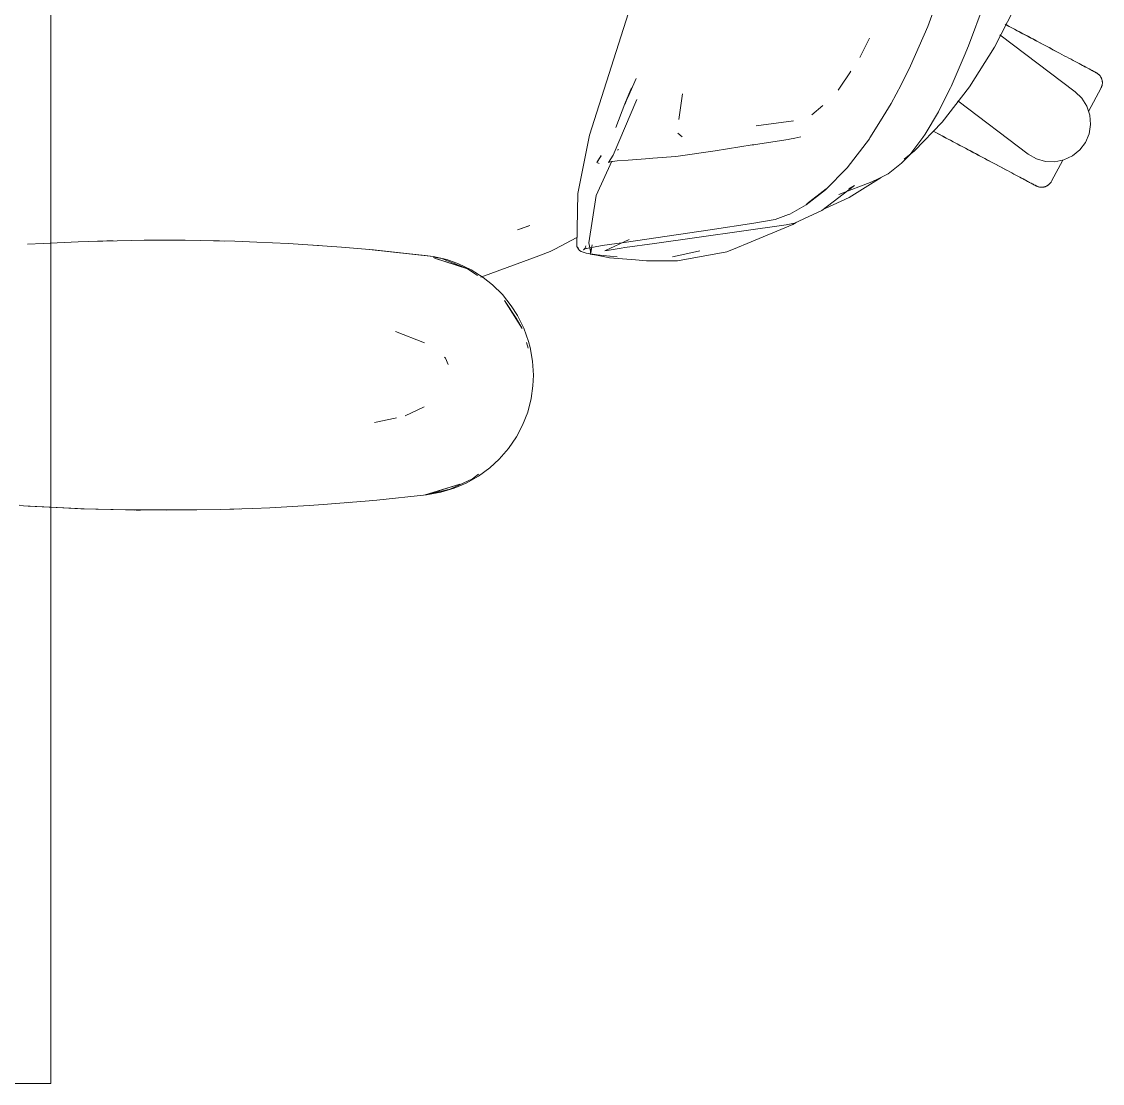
# Model space of a CAD drawing. Header units: millimetres. Extents: x 155920 to 295199, y -4084 to 97293.
# Drawn here: x 196222.9 to 196611, y 30207.3 to 30588.5 of the extents above; entities that cross this region are included whole.
import ezdxf

# ---------------------------------------------------------------- set-up
doc = ezdxf.new("R2010")
doc.units = ezdxf.units.MM
doc.header["$MEASUREMENT"] = 0
doc.layers.add('G-IMPT', color=8, linetype='CONTINUOUS', lineweight=9)
doc.layers.add('I-FURN', color=8, linetype='CONTINUOUS', lineweight=9)

msp = doc.modelspace()

# ---------------------------------------------------------------- linework, layer by layer
at = {"layer": 'G-IMPT'}
for p, q in [((196553.71, 30601.65), (196548.25, 30586.77)), ((196442.82, 30597.96), (196426.83, 30547.72)), ((196568.48, 30594.87), (196562.88, 30579.8)), ((196579.29, 30593.08), (196572.2, 30579.3)), ((196548.25, 30586.77), (196542.08, 30572.54)), ((196523.85, 30575.57), (196527.39, 30582.54)), ((196561.4, 30576.12), (196562.88, 30579.8)), ((196572.2, 30579.3), (196563.23, 30565)), ((196538.69, 30565.82), (196542.08, 30572.54)), ((196556.63, 30565.16), (196561.4, 30576.12)), ((196516.82, 30564.96), (196520.32, 30570.09)), ((196520.32, 30570.09), (196520.71, 30570.67)), ((196439.5, 30558.7), (196441.89, 30564.73)), ((196440.53, 30561.28), (196443.58, 30568)), ((196516.82, 30564.96), (196516.07, 30563.86)), ((196538.69, 30565.82), (196535.12, 30559.03)), ((196552.41, 30556.71), (196556.41, 30564.72)), ((196563.23, 30565), (196553.42, 30552.4)), ((196556.63, 30565.16), (196556.41, 30564.72)), ((196441.53, 30563.81), (196439.5, 30558.7)), ((196439.51, 30558.91), (196441.53, 30563.81)), ((196458.86, 30553.37), (196460.26, 30562.54)), ((196435.37, 30540.56), (196443.81, 30560.54)), ((196439.51, 30558.91), (196436.26, 30550.44)), ((196510.55, 30558.33), (196506.64, 30554.99)), ((196531.35, 30552.8), (196535.12, 30559.03)), ((196458.86, 30553.37), (196458.91, 30553.72)), ((196552.1, 30556.11), (196547.37, 30548.11)), ((196552.41, 30556.71), (196552.1, 30556.11)), ((196486.7, 30551.05), (196500.05, 30552.83)), ((196500.05, 30552.83), (196499.58, 30552.68)), ((196531.35, 30552.8), (196527.47, 30546.7)), ((196543.46, 30542.11), (196553.42, 30552.4)), ((196422.64, 30526.76), (196426.83, 30547.72)), ((196458.51, 30548.43), (196460.15, 30547.15)), ((196486.4, 30544.37), (196498.12, 30546.17)), ((196498.12, 30546.17), (196498.59, 30546.24)), ((196500.57, 30546.67), (196498.59, 30546.24)), ((196502.74, 30547.13), (196500.57, 30546.67)), ((196519.28, 30536.01), (196527.3, 30546.44)), ((196527.47, 30546.7), (196527.3, 30546.44)), ((196541.79, 30540.69), (196546.51, 30546.82)), ((196546.51, 30546.82), (196547.37, 30548.11)), ((196436.82, 30542.28), (196437.26, 30542.55)), ((196471.92, 30542.08), (196457.85, 30540.05)), ((196471.92, 30542.08), (196485.28, 30544.19)), ((196485.28, 30544.19), (196485.79, 30544.27)), ((196486.4, 30544.37), (196485.79, 30544.27)), ((196543.46, 30542.11), (196539.79, 30539.11)), ((196429.27, 30526.06), (196434.88, 30538.41)), ((196429.41, 30537.89), (196431, 30540.35)), ((196429.41, 30537.89), (196429.47, 30537.87)), ((196431, 30540.35), (196429.47, 30537.87)), ((196429.47, 30537.87), (196430.96, 30540.34)), ((196430.34, 30537.59), (196429.47, 30537.87)), ((196433.61, 30537.9), (196435.37, 30540.56)), ((196434.33, 30538.18), (196433.61, 30537.9)), ((196434.33, 30538.18), (196434.34, 30538.19)), ((196436.73, 30538.48), (196434.34, 30538.19)), ((196436.73, 30538.48), (196436.81, 30538.49)), ((196440.68, 30538.78), (196436.81, 30538.49)), ((196448.54, 30539.35), (196440.68, 30538.78)), ((196449.53, 30539.42), (196448.54, 30539.35)), ((196457.77, 30540.04), (196449.53, 30539.42)), ((196457.77, 30540.04), (196457.85, 30540.05)), ((196534.03, 30533.8), (196538.9, 30537.66)), ((196538.9, 30537.66), (196541.79, 30540.69)), ((196519.28, 30536.01), (196511.54, 30528.11)), ((196534.03, 30533.8), (196532.9, 30533.19)), ((196516.32, 30526.43), (196528.23, 30530.94)), ((196520.09, 30525.37), (196531.54, 30532.5)), ((196530.46, 30532.01), (196528.23, 30530.94)), ((196532.9, 30533.19), (196530.46, 30532.01)), ((196422.64, 30526.76), (196422.25, 30507.78)), ((196429.27, 30526.06), (196426.55, 30509.02)), ((196504.58, 30522.69), (196511.54, 30528.11)), ((196511.75, 30528.41), (196504.8, 30523.01)), ((196511.75, 30528.41), (196508.18, 30525.6)), ((196521.98, 30529.66), (196510.28, 30520.72)), ((196521.98, 30529.66), (196519.95, 30528.5)), ((196504.58, 30522.69), (196498.74, 30519.4)), ((196504.8, 30523.01), (196508.18, 30525.6)), ((196511.46, 30521.39), (196520.09, 30525.37)), ((196493.53, 30517.43), (196498.32, 30519.19)), ((196498.74, 30519.4), (196498.32, 30519.19)), ((196503.75, 30517.68), (196510.28, 30520.72)), ((196405.38, 30515.3), (196400.91, 30513.67)), ((196400.91, 30513.67), (196404.79, 30515.05)), ((196405.38, 30515.3), (196404.79, 30515.05)), ((196450.18, 30508.8), (196497.4, 30515.47)), ((196470.09, 30513.74), (196485.86, 30516.13)), ((196499.83, 30515.63), (196483.38, 30508.83)), ((196493.53, 30517.43), (196485.86, 30516.13)), ((196497.4, 30515.47), (196500.39, 30516.12)), ((196501, 30516.4), (196499.83, 30515.63)), ((196503.75, 30517.68), (196500.39, 30516.12)), ((196422.32, 30510.97), (196414.41, 30506.82)), ((196432.33, 30506.16), (196441.05, 30510.3)), ((196439.22, 30509.18), (196470.09, 30513.74)), ((196230.68, 30508.84), (196225.02, 30508.55)), ((196230.68, 30508.84), (196243.24, 30509.45)), ((196246.79, 30509.58), (196243.24, 30509.45)), ((196262.46, 30509.95), (196246.79, 30509.58)), ((196250.19, 30509.63), (196253.51, 30509.78)), ((196255.73, 30509.78), (196253.51, 30509.78)), ((196262.46, 30509.95), (196266.97, 30510.01)), ((196266.97, 30510.01), (196281.68, 30510)), ((196287.15, 30509.93), (196281.68, 30510)), ((196287.15, 30509.93), (196299.46, 30509.63)), ((196293.93, 30509.79), (196291.85, 30509.79)), ((196295.59, 30509.71), (196293.93, 30509.79)), ((196307.34, 30509.34), (196299.46, 30509.63)), ((196307.34, 30509.34), (196318.64, 30508.8)), ((196327.52, 30508.24), (196318.64, 30508.8)), ((196327.52, 30508.24), (196337.8, 30507.51)), ((196329.56, 30508.1), (196327.65, 30508.19)), ((196329.56, 30508.1), (196330.98, 30507.97)), ((196349.2, 30506.52), (196337.8, 30507.51)), ((196370.64, 30504.17), (196347.68, 30506.63)), ((196347.68, 30506.63), (196367.82, 30504.5)), ((196370.64, 30504.17), (196349.2, 30506.52)), ((196414.41, 30506.82), (196412.65, 30505.9)), ((196422.25, 30507.78), (196422.86, 30506.74)), ((196422.73, 30507.37), (196422.86, 30506.74)), ((196422.73, 30507.37), (196422.83, 30506.82)), ((196422.86, 30506.74), (196422.83, 30506.82)), ((196423.23, 30506.25), (196422.86, 30506.74)), ((196425.72, 30507.13), (196424.62, 30506.57)), ((196425.12, 30506.97), (196424.62, 30506.57)), ((196425.1, 30506.96), (196431.37, 30508.07)), ((196425.72, 30507.13), (196425.1, 30506.96)), ((196425.12, 30506.97), (196425.44, 30507.51)), ((196425.52, 30508.01), (196425.44, 30507.51)), ((196427.24, 30505.44), (196426.55, 30509.02)), ((196427.72, 30508.31), (196427, 30505.03)), ((196427.72, 30508.31), (196427.24, 30505.44)), ((196431.37, 30508.07), (196439.22, 30509.18)), ((196438.22, 30507.14), (196433.2, 30506.31)), ((196438.22, 30507.14), (196439.52, 30507.36)), ((196450.18, 30508.8), (196439.52, 30507.36)), ((196476.16, 30505.85), (196480.02, 30507.44)), ((196483.38, 30508.83), (196480.02, 30507.44)), ((196370.64, 30504.17), (196367.82, 30504.5)), ((196370.64, 30504.17), (196375.6, 30503.02)), ((196370.71, 30503.96), (196373.77, 30503.38)), ((196382.99, 30499.77), (196371.13, 30503.59)), ((196380.28, 30500.67), (196371.13, 30503.59)), ((196373.77, 30503.38), (196382.99, 30499.77)), ((196379.73, 30501.57), (196375.6, 30503.02)), ((196387.74, 30496.77), (196406.68, 30503.71)), ((196406.68, 30503.71), (196412.65, 30505.9)), ((196423.77, 30505.93), (196423.23, 30506.25)), ((196423.77, 30505.93), (196425.63, 30505.38)), ((196428.91, 30504.84), (196425.63, 30505.38)), ((196429.32, 30504.58), (196427, 30505.03)), ((196428.91, 30504.84), (196429.52, 30504.76)), ((196433.57, 30503.77), (196429.32, 30504.58)), ((196429.52, 30504.76), (196434.16, 30504.25)), ((196432.33, 30506.16), (196433.2, 30506.31)), ((196434.04, 30503.73), (196433.57, 30503.77)), ((196434.04, 30503.73), (196443.37, 30502.92)), ((196434.21, 30504.25), (196436.8, 30504.03)), ((196443.37, 30502.92), (196447.32, 30502.58)), ((196451.49, 30502.58), (196447.32, 30502.58)), ((196458.46, 30502.61), (196451.49, 30502.58)), ((196456.6, 30504.02), (196465.9, 30506.06)), ((196458.46, 30502.61), (196476.16, 30505.85)), ((196465.9, 30506.06), (196466.48, 30506.22)), ((196384.31, 30499.38), (196379.73, 30501.57)), ((196382.99, 30499.77), (196380.28, 30500.67)), ((196382.99, 30499.77), (196386.57, 30497.35)), ((196384.31, 30499.38), (196388.64, 30496.65)), ((196391.94, 30494.02), (196388.64, 30496.65)), ((196395.55, 30490.48), (196391.94, 30494.02)), ((196395.55, 30490.48), (196398.74, 30486.5)), ((196402.6, 30478.35), (196396.28, 30488.3)), ((196400.44, 30482.02), (196396.28, 30488.3)), ((196401.01, 30482.95), (196398.74, 30486.5)), ((196402.6, 30478.35), (196400.44, 30482.02)), ((196403.25, 30478.44), (196401.01, 30482.95)), ((196357.12, 30477.27), (196367.54, 30473.13)), ((196403.25, 30478.44), (196404.96, 30473.67)), ((196404.16, 30473.23), (196404.78, 30471.2)), ((196405.52, 30471.54), (196404.96, 30473.67)), ((196406.4, 30466.59), (196405.52, 30471.54)), ((196375.07, 30467.6), (196374.77, 30468.05)), ((196376.08, 30465.38), (196375.07, 30467.6)), ((196406.7, 30461.55), (196406.4, 30466.59)), ((196406.7, 30461.55), (196406.53, 30457.71)), ((196405.88, 30453.19), (196406.53, 30457.71)), ((196405.88, 30453.19), (196404.62, 30448.33)), ((196367.45, 30450.18), (196360.67, 30446.91)), ((196402.78, 30443.61), (196404.62, 30448.33)), ((196349.62, 30444.57), (196357.05, 30446.14)), ((196357.48, 30446.26), (196357.05, 30446.14)), ((196400.59, 30439.45), (196402.78, 30443.61)), ((196400.59, 30439.45), (196397.76, 30435.28)), ((196397.76, 30435.28), (196394.44, 30431.45)), ((196391, 30428.28), (196394.44, 30431.45)), ((196382.48, 30422.77), (196386.92, 30425.29)), ((196386.96, 30425.98), (196384.85, 30424.38)), ((196391, 30428.28), (196386.92, 30425.29)), ((196367.82, 30418.6), (196380.28, 30422.43)), ((196380.28, 30422.43), (196371.13, 30419.52)), ((196376.79, 30420.65), (196384.85, 30424.38)), ((196382.48, 30422.77), (196378.24, 30420.96)), ((196350.41, 30416.7), (196368.33, 30418.6)), ((196367.82, 30418.6), (196371.13, 30419.52)), ((196368.33, 30418.6), (196373.38, 30419.5)), ((196376.79, 30420.65), (196368.38, 30418.73)), ((196378.24, 30420.96), (196373.38, 30419.5)), ((196223.64, 30414.67), (196221.99, 30414.92)), ((196245.42, 30413.58), (196223.64, 30414.67)), ((196223.64, 30414.67), (196225.24, 30414.55)), ((196245.42, 30413.58), (196225.24, 30414.55)), ((196244.21, 30413.62), (196233.39, 30414.17)), ((196265.61, 30413.11), (196244.21, 30413.62)), ((196255.77, 30413.28), (196244.21, 30413.62)), ((196244.21, 30413.62), (196245.42, 30413.58)), ((196265.61, 30413.11), (196245.42, 30413.58)), ((196285.79, 30413.16), (196255.77, 30413.28)), ((196265.61, 30413.11), (196255.77, 30413.28)), ((196255.77, 30413.28), (196275, 30413.07)), ((196285.79, 30413.16), (196294.21, 30413.33)), ((196305.97, 30413.71), (196294.21, 30413.33)), ((196299.15, 30413.46), (196297.65, 30413.45)), ((196301.08, 30413.57), (196299.15, 30413.46)), ((196305.97, 30413.71), (196311.99, 30413.97)), ((196326.13, 30414.78), (196311.99, 30413.97)), ((196331.22, 30415.1), (196326.13, 30414.78)), ((196331.22, 30415.1), (196346.28, 30416.35)), ((196339.4, 30415.75), (196341.08, 30415.92)), ((196346.28, 30416.35), (196350.41, 30416.7)), ((196263.57, 30413.13), (196261.66, 30413.21)), ((196265.61, 30413.15), (196264.04, 30413.14)), ((196285.79, 30413.16), (196265.61, 30413.11)), ((196285.79, 30413.16), (196275, 30413.07))]:
    msp.add_line(p, q, dxfattribs=at)
at = {"layer": 'I-FURN'}
for p, q in [((196233.39, 30207.34), (196233.39, 32207.34)), ((196577.02, 30587.01), (196576.06, 30587.52)), ((196576.5, 30587.29), (196577.47, 30586.77)), ((196577.99, 30586.49), (196577.02, 30587.01)), ((196577.47, 30586.77), (196578.44, 30586.25)), ((196578.98, 30585.97), (196577.99, 30586.49)), ((196578.44, 30586.25), (196579.43, 30585.73)), ((196579.97, 30585.44), (196578.98, 30585.97)), ((196579.43, 30585.73), (196580.43, 30585.2)), ((196580.96, 30584.91), (196579.97, 30585.44)), ((196580.43, 30585.2), (196581.43, 30584.67)), ((196581.97, 30584.38), (196580.96, 30584.91)), ((196581.43, 30584.67), (196582.43, 30584.14)), ((196582.97, 30583.85), (196581.97, 30584.38)), ((196582.43, 30584.14), (196583.43, 30583.6)), ((196574.13, 30583.67), (196601.19, 30563.27)), ((196583.98, 30583.31), (196582.97, 30583.85)), ((196583.43, 30583.6), (196584.44, 30583.07)), ((196584.98, 30582.78), (196583.98, 30583.31)), ((196584.44, 30583.07), (196585.44, 30582.53)), ((196585.98, 30582.24), (196584.98, 30582.78)), ((196585.44, 30582.53), (196586.44, 30582)), ((196586.98, 30581.71), (196585.98, 30582.24)), ((196586.44, 30582), (196587.44, 30581.47)), ((196587.98, 30581.18), (196586.98, 30581.71)), ((196587.44, 30581.47), (196588.43, 30580.94)), ((196588.96, 30580.66), (196587.98, 30581.18)), ((196588.43, 30580.94), (196589.42, 30580.42)), ((196589.94, 30580.14), (196588.96, 30580.66)), ((196589.42, 30580.42), (196590.39, 30579.9)), ((196590.91, 30579.62), (196589.94, 30580.14)), ((196590.39, 30579.9), (196591.35, 30579.39)), ((196591.87, 30579.12), (196590.91, 30579.62)), ((196591.35, 30579.39), (196592.31, 30578.88)), ((196592.81, 30578.61), (196591.87, 30579.12)), ((196592.31, 30578.88), (196593.24, 30578.38)), ((196593.74, 30578.12), (196592.81, 30578.61)), ((196593.24, 30578.38), (196594.17, 30577.89)), ((196594.66, 30577.63), (196593.74, 30578.12)), ((196594.17, 30577.89), (196595.07, 30577.41)), ((196595.55, 30577.16), (196594.66, 30577.63)), ((196596.43, 30576.69), (196595.55, 30577.16)), ((196597.29, 30576.24), (196596.43, 30576.69)), ((196598.12, 30575.79), (196597.29, 30576.24)), ((196598.93, 30575.36), (196598.12, 30575.79)), ((196599.72, 30574.94), (196598.93, 30575.36)), ((196600.48, 30574.54), (196599.72, 30574.94)), ((196601.22, 30574.14), (196600.48, 30574.54)), ((196601.92, 30573.77), (196601.22, 30574.14)), ((196602.6, 30573.41), (196601.92, 30573.77)), ((196603.25, 30573.06), (196602.6, 30573.41)), ((196603.87, 30572.74), (196603.25, 30573.06)), ((196604.45, 30572.43), (196603.87, 30572.74)), ((196604.14, 30572.59), (196604.71, 30572.29)), ((196605, 30572.13), (196604.45, 30572.43)), ((196604.71, 30572.29), (196605.24, 30572)), ((196605.52, 30571.86), (196605, 30572.13)), ((196605.24, 30572), (196605.75, 30571.74)), ((196606, 30571.6), (196605.52, 30571.86)), ((196605.75, 30571.74), (196606.21, 30571.49)), ((196606.45, 30571.36), (196606, 30571.6)), ((196606.21, 30571.49), (196606.64, 30571.26)), ((196606.86, 30571.15), (196606.45, 30571.36)), ((196606.64, 30571.26), (196607.03, 30571.05)), ((196607.23, 30570.95), (196606.86, 30571.15)), ((196607.03, 30571.05), (196607.39, 30570.86)), ((196607.57, 30570.77), (196607.23, 30570.95)), ((196607.39, 30570.86), (196607.71, 30570.69)), ((196607.86, 30570.61), (196607.57, 30570.77)), ((196607.71, 30570.69), (196607.99, 30570.55)), ((196608.12, 30570.47), (196607.86, 30570.61)), ((196607.99, 30570.55), (196608.23, 30570.42)), ((196608.34, 30570.36), (196608.12, 30570.47)), ((196608.23, 30570.42), (196608.43, 30570.31)), ((196608.52, 30570.26), (196608.34, 30570.36)), ((196608.43, 30570.31), (196608.59, 30570.22)), ((196608.66, 30570.19), (196608.52, 30570.26)), ((196608.59, 30570.22), (196608.71, 30570.16)), ((196608.76, 30570.13), (196608.66, 30570.19)), ((196608.71, 30570.16), (196608.79, 30570.12)), ((196608.82, 30570.1), (196608.76, 30570.13)), ((196608.79, 30570.12), (196608.84, 30570.09)), ((196608.84, 30570.09), (196608.82, 30570.1)), ((196608.84, 30570.09), (196608.98, 30570.01)), ((196608.84, 30570.09), (196608.84, 30570.09)), ((196608.98, 30570.01), (196609.12, 30569.93)), ((196609.12, 30569.93), (196609.25, 30569.84)), ((196609.25, 30569.84), (196609.38, 30569.74)), ((196609.38, 30569.74), (196609.51, 30569.64)), ((196609.51, 30569.64), (196609.63, 30569.54)), ((196609.63, 30569.54), (196609.75, 30569.43)), ((196609.75, 30569.43), (196609.87, 30569.32)), ((196609.87, 30569.32), (196609.97, 30569.2)), ((196609.97, 30569.2), (196610.08, 30569.07)), ((196610.08, 30569.07), (196610.18, 30568.95)), ((196610.18, 30568.95), (196610.27, 30568.81)), ((196610.27, 30568.81), (196610.36, 30568.68)), ((196610.36, 30568.68), (196610.44, 30568.54)), ((196610.44, 30568.54), (196610.52, 30568.4)), ((196606.04, 30556.23), (196610.51, 30564.64)), ((196610.53, 30564.68), (196610.51, 30564.64)), ((196610.52, 30568.4), (196610.59, 30568.26)), ((196610.6, 30564.82), (196610.53, 30564.68)), ((196610.59, 30568.26), (196610.66, 30568.11)), ((196610.67, 30564.97), (196610.6, 30564.82)), ((196610.66, 30568.11), (196610.72, 30567.96)), ((196610.72, 30565.12), (196610.67, 30564.97)), ((196610.72, 30567.96), (196610.77, 30567.81)), ((196610.78, 30565.27), (196610.72, 30565.12)), ((196610.77, 30567.81), (196610.82, 30567.65)), ((196610.83, 30565.43), (196610.78, 30565.27)), ((196610.82, 30567.65), (196610.86, 30567.5)), ((196610.87, 30565.58), (196610.83, 30565.43)), ((196610.86, 30567.5), (196610.9, 30567.34)), ((196610.9, 30565.74), (196610.87, 30565.58)), ((196610.9, 30567.34), (196610.93, 30567.18)), ((196610.93, 30565.9), (196610.9, 30565.74)), ((196610.93, 30567.18), (196610.95, 30567.02)), ((196610.95, 30566.06), (196610.93, 30565.9)), ((196610.95, 30567.02), (196610.97, 30566.86)), ((196610.97, 30566.22), (196610.95, 30566.06)), ((196610.97, 30566.86), (196610.98, 30566.7)), ((196610.98, 30566.38), (196610.97, 30566.22)), ((196610.98, 30566.7), (196610.98, 30566.54)), ((196610.98, 30566.54), (196610.98, 30566.38)), ((196601.19, 30563.27), (196603.62, 30560.93)), ((196603.62, 30560.93), (196605.42, 30558.08)), ((196584.35, 30540.92), (196559.04, 30560)), ((196605.42, 30558.08), (196606.49, 30554.88)), ((196606.49, 30554.88), (196606.75, 30551.51)), ((196550.26, 30549.14), (196551.16, 30548.66)), ((196606.75, 30551.51), (196606.21, 30548.18)), ((196551.65, 30548.4), (196550.74, 30548.88)), ((196551.16, 30548.66), (196552.07, 30548.18)), ((196552.57, 30547.91), (196551.65, 30548.4)), ((196552.07, 30548.18), (196553, 30547.68)), ((196553.51, 30547.41), (196552.57, 30547.91)), ((196553, 30547.68), (196553.94, 30547.18)), ((196554.46, 30546.91), (196553.51, 30547.41)), ((196553.94, 30547.18), (196554.9, 30546.67)), ((196555.42, 30546.4), (196554.46, 30546.91)), ((196554.9, 30546.67), (196555.87, 30546.16)), ((196556.4, 30545.88), (196555.42, 30546.4)), ((196555.87, 30546.16), (196556.85, 30545.64)), ((196557.38, 30545.35), (196556.4, 30545.88)), ((196556.85, 30545.64), (196557.84, 30545.11)), ((196558.37, 30544.83), (196557.38, 30545.35)), ((196606.21, 30548.18), (196604.88, 30545.08)), ((196557.84, 30545.11), (196558.83, 30544.58)), ((196559.37, 30544.3), (196558.37, 30544.83)), ((196558.83, 30544.58), (196559.83, 30544.05)), ((196560.37, 30543.77), (196559.37, 30544.3)), ((196559.83, 30544.05), (196560.83, 30543.52)), ((196561.37, 30543.23), (196560.37, 30543.77)), ((196560.83, 30543.52), (196561.84, 30542.99)), ((196562.38, 30542.7), (196561.37, 30543.23)), ((196561.84, 30542.99), (196562.84, 30542.45)), ((196563.39, 30542.16), (196562.38, 30542.7)), ((196562.84, 30542.45), (196563.85, 30541.92)), ((196564.39, 30541.63), (196563.39, 30542.16)), ((196563.85, 30541.92), (196564.85, 30541.38)), ((196565.39, 30541.1), (196564.39, 30541.63)), ((196564.85, 30541.38), (196565.85, 30540.85)), ((196602.85, 30542.39), (196600.24, 30540.26)), ((196604.88, 30545.08), (196602.85, 30542.39)), ((196566.38, 30540.57), (196565.39, 30541.1)), ((196565.85, 30540.85), (196566.84, 30540.33)), ((196567.37, 30540.04), (196566.38, 30540.57)), ((196566.84, 30540.33), (196567.82, 30539.8)), ((196568.35, 30539.52), (196567.37, 30540.04)), ((196567.82, 30539.8), (196568.79, 30539.29)), ((196569.32, 30539.01), (196568.35, 30539.52)), ((196568.79, 30539.29), (196569.76, 30538.77)), ((196570.27, 30538.5), (196569.32, 30539.01)), ((196569.76, 30538.77), (196570.71, 30538.27)), ((196571.22, 30538), (196570.27, 30538.5)), ((196570.71, 30538.27), (196571.65, 30537.77)), ((196572.15, 30537.5), (196571.22, 30538)), ((196571.65, 30537.77), (196572.57, 30537.28)), ((196573.06, 30537.02), (196572.15, 30537.5)), ((196587.27, 30539.23), (196584.35, 30540.92)), ((196590.51, 30538.29), (196587.27, 30539.23)), ((196593.88, 30538.15), (196590.51, 30538.29)), ((196592.7, 30531.14), (196596.73, 30538.72)), ((196597.19, 30538.82), (196593.88, 30538.15)), ((196600.24, 30540.26), (196597.19, 30538.82)), ((196572.57, 30537.28), (196573.48, 30536.8)), ((196573.96, 30536.54), (196573.06, 30537.02)), ((196573.48, 30536.8), (196574.36, 30536.33)), ((196574.83, 30536.07), (196573.96, 30536.54)), ((196574.36, 30536.33), (196575.23, 30535.86)), ((196575.69, 30535.62), (196574.83, 30536.07)), ((196575.23, 30535.86), (196576.08, 30535.41)), ((196576.53, 30535.18), (196575.69, 30535.62)), ((196576.08, 30535.41), (196576.9, 30534.98)), ((196576.9, 30534.98), (196577.7, 30534.55)), ((196577.7, 30534.55), (196578.48, 30534.14)), ((196578.48, 30534.14), (196579.23, 30533.74)), ((196579.23, 30533.74), (196579.95, 30533.35)), ((196579.95, 30533.35), (196580.64, 30532.99)), ((196580.64, 30532.99), (196581.31, 30532.63)), ((196581.31, 30532.63), (196581.94, 30532.3)), ((196581.94, 30532.3), (196582.54, 30531.98)), ((196582.86, 30531.81), (196582.27, 30532.12)), ((196582.54, 30531.98), (196583.11, 30531.67)), ((196583.41, 30531.52), (196582.86, 30531.81)), ((196583.11, 30531.67), (196583.65, 30531.39)), ((196583.92, 30531.24), (196583.41, 30531.52)), ((196583.65, 30531.39), (196584.15, 30531.12)), ((196584.41, 30530.99), (196583.92, 30531.24)), ((196584.15, 30531.12), (196584.62, 30530.87)), ((196584.85, 30530.75), (196584.41, 30530.99)), ((196584.62, 30530.87), (196585.05, 30530.65)), ((196585.26, 30530.53), (196584.85, 30530.75)), ((196585.05, 30530.65), (196585.44, 30530.44)), ((196585.63, 30530.33), (196585.26, 30530.53)), ((196585.44, 30530.44), (196585.79, 30530.25)), ((196585.97, 30530.15), (196585.63, 30530.33)), ((196585.79, 30530.25), (196586.11, 30530.08)), ((196586.27, 30530), (196585.97, 30530.15)), ((196586.11, 30530.08), (196586.39, 30529.93)), ((196586.53, 30529.86), (196586.27, 30530)), ((196586.39, 30529.93), (196586.63, 30529.8)), ((196586.74, 30529.74), (196586.53, 30529.86)), ((196586.63, 30529.8), (196586.83, 30529.7)), ((196586.92, 30529.65), (196586.74, 30529.74)), ((196586.83, 30529.7), (196586.99, 30529.61)), ((196591.42, 30529.71), (196591.29, 30529.62)), ((196591.55, 30529.81), (196591.42, 30529.71)), ((196591.68, 30529.91), (196591.55, 30529.81)), ((196591.8, 30530.01), (196591.68, 30529.91)), ((196591.92, 30530.12), (196591.8, 30530.01)), ((196592.04, 30530.23), (196591.92, 30530.12)), ((196592.14, 30530.35), (196592.04, 30530.23)), ((196592.25, 30530.47), (196592.14, 30530.35)), ((196592.35, 30530.6), (196592.25, 30530.47)), ((196592.44, 30530.73), (196592.35, 30530.6)), ((196592.53, 30530.86), (196592.44, 30530.73)), ((196592.62, 30531), (196592.53, 30530.86)), ((196592.7, 30531.14), (196592.62, 30531)), ((196587.07, 30529.57), (196586.92, 30529.65)), ((196586.99, 30529.61), (196587.12, 30529.54)), ((196587.17, 30529.52), (196587.07, 30529.57)), ((196587.12, 30529.54), (196587.2, 30529.5)), ((196587.23, 30529.49), (196587.17, 30529.52)), ((196587.2, 30529.5), (196587.24, 30529.48)), ((196587.25, 30529.48), (196587.23, 30529.49)), ((196587.24, 30529.48), (196587.25, 30529.48)), ((196587.28, 30529.46), (196587.25, 30529.48)), ((196587.43, 30529.38), (196587.28, 30529.46)), ((196587.58, 30529.32), (196587.43, 30529.38)), ((196587.73, 30529.26), (196587.58, 30529.32)), ((196587.88, 30529.21), (196587.73, 30529.26)), ((196588.03, 30529.16), (196587.88, 30529.21)), ((196588.19, 30529.12), (196588.03, 30529.16)), ((196588.35, 30529.08), (196588.19, 30529.12)), ((196588.5, 30529.05), (196588.35, 30529.08)), ((196588.66, 30529.03), (196588.5, 30529.05)), ((196588.82, 30529.02), (196588.66, 30529.03)), ((196588.99, 30529.01), (196588.82, 30529.02)), ((196589.15, 30529), (196588.99, 30529.01)), ((196589.31, 30529.01), (196589.15, 30529)), ((196589.47, 30529.02), (196589.31, 30529.01)), ((196589.63, 30529.03), (196589.47, 30529.02)), ((196589.79, 30529.06), (196589.63, 30529.03)), ((196589.95, 30529.09), (196589.79, 30529.06)), ((196590.1, 30529.12), (196589.95, 30529.09)), ((196590.26, 30529.16), (196590.1, 30529.12)), ((196590.41, 30529.21), (196590.26, 30529.16)), ((196590.57, 30529.26), (196590.41, 30529.21)), ((196590.72, 30529.32), (196590.57, 30529.26)), ((196590.86, 30529.39), (196590.72, 30529.32)), ((196591.01, 30529.46), (196590.86, 30529.39)), ((196591.15, 30529.54), (196591.01, 30529.46)), ((196591.29, 30529.62), (196591.15, 30529.54)), ((194633.39, 30207.34), (196233.39, 30207.34))]:
    msp.add_line(p, q, dxfattribs=at)

doc.saveas('drawing.dxf')
